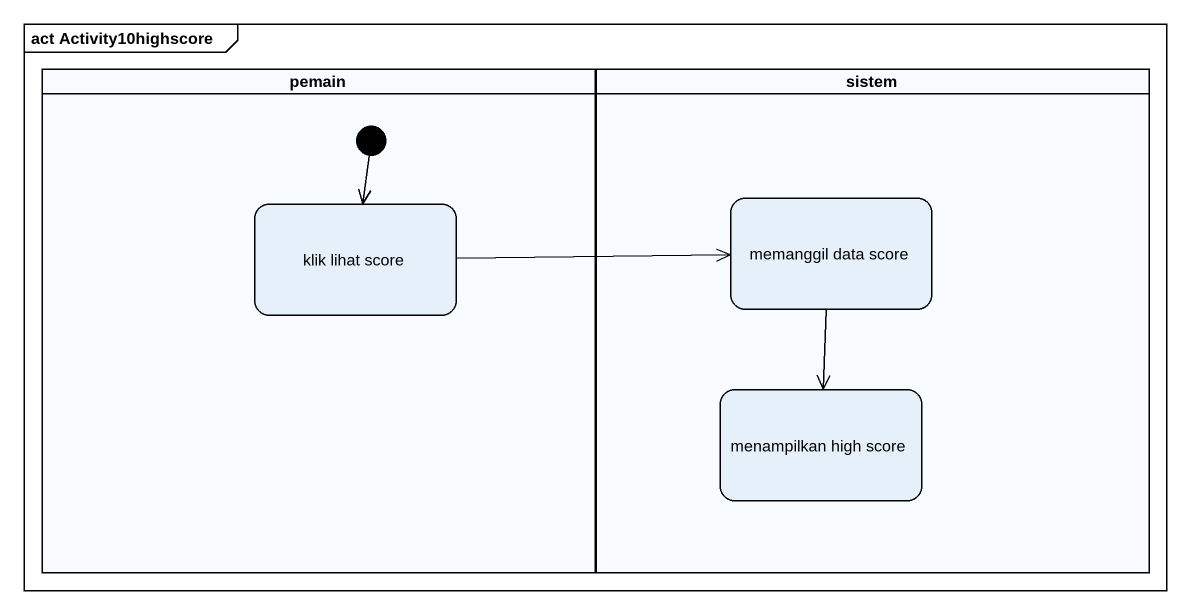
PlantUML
@startuml
mainframe act Activity10highscore
hide empty description
state pemain <<partition>> {
  state "klik lihat score" as klik_lihat_score
  [*] --> klik_lihat_score
}
state sistem <<partition>> {
  state "memanggil data score" as memanggil_data_score
  state "menampilkan high score" as menampilkan_high_score
}
klik_lihat_score -right-> memanggil_data_score
memanggil_data_score --> menampilkan_high_score
@enduml
